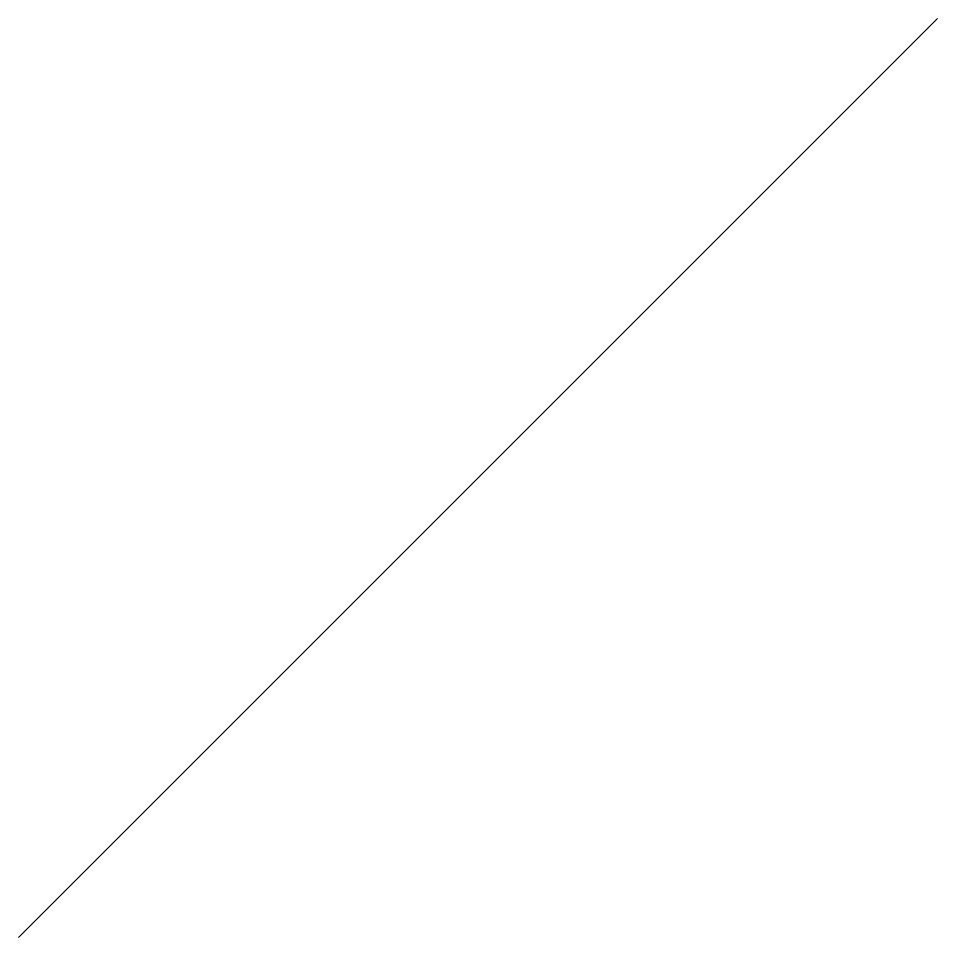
# Paper-space layout 'Layout1' of a CAD drawing. Header units: millimetres. Extents: x 0 to 100, y 0 to 100.
import ezdxf

# ---------------------------------------------------------------- set-up
doc = ezdxf.new("R2010")
doc.units = ezdxf.units.MM

psp = doc.layouts.get("Layout1")

# ---------------------------------------------------------------- linework, layer by layer
psp.add_line((0, 0), (100, 100))

doc.saveas('drawing.dxf')
